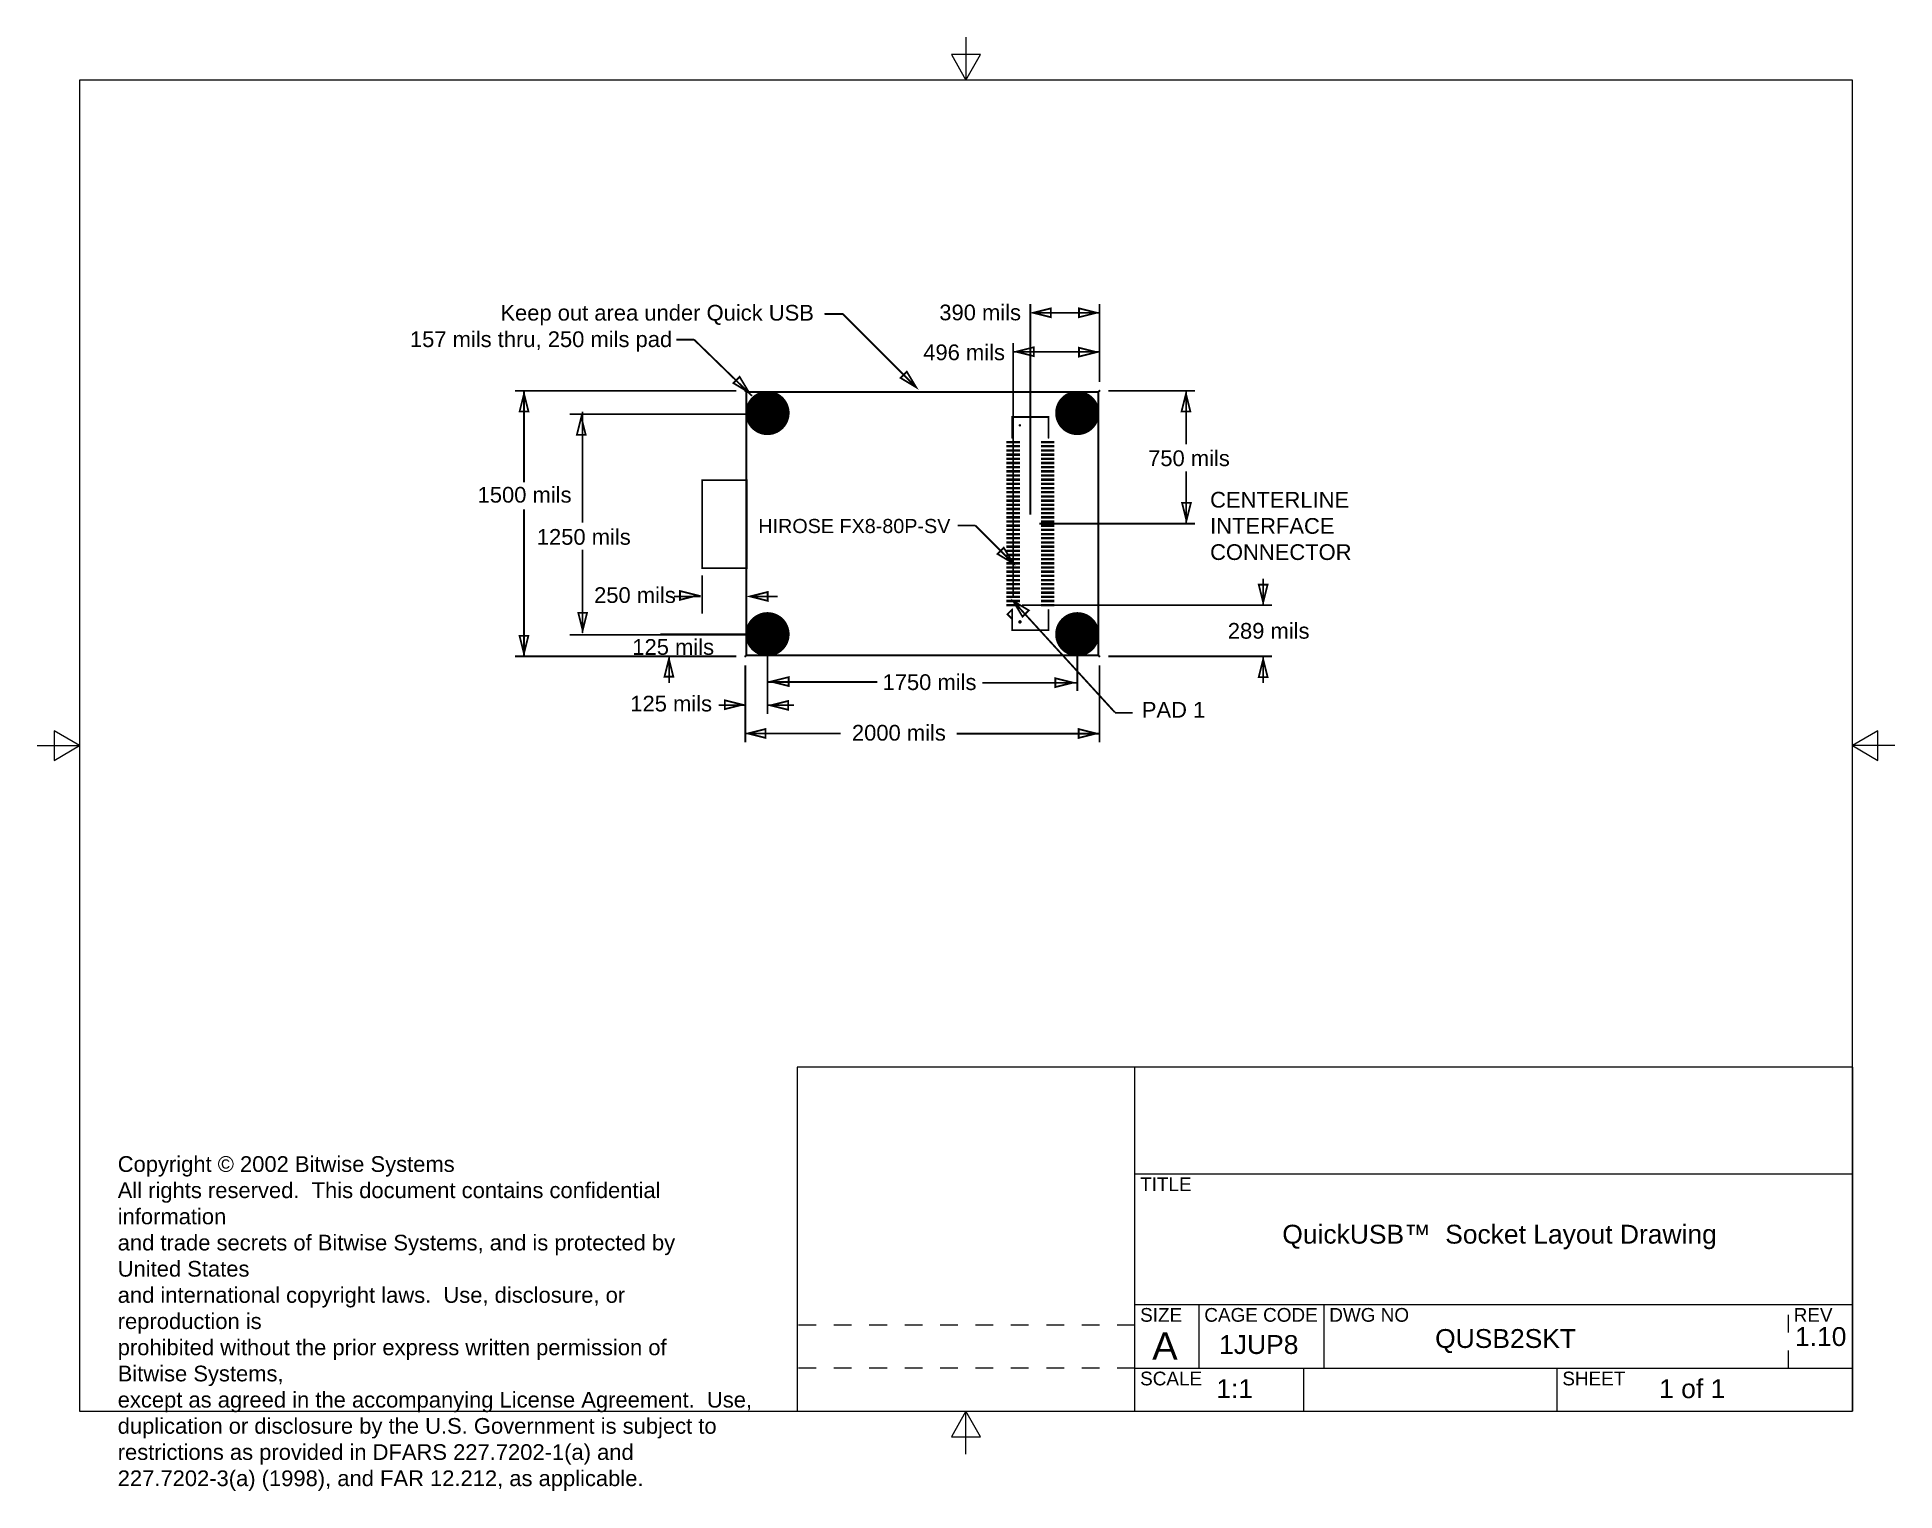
# Paper-space layout 'Paper 1' of a CAD drawing. Extents: x 0 to 10.5, y -0.2 to 8.
import ezdxf
from ezdxf.enums import TextEntityAlignment as Align

# ---------------------------------------------------------------- set-up
doc = ezdxf.new("R2010")
doc.units = 0
doc.header["$MEASUREMENT"] = 0
doc.linetypes.add('DASHED', pattern=[0.75, 0.5, -0.25])
for name, color, linetype in [('2D_LINE_24', 4, 'Continuous'), ('BOARD_OUTLINE_00', 2, 'Continuous'), ('PADS_BOT', 3, 'Continuous'), ('PART_BOT_2DLINE_26', 1, 'Continuous'), ('TEXT_24', 4, 'Continuous')]:
    doc.layers.add(name, color=color, linetype=linetype)
doc.styles.get("Standard").update_dxf_attribs({"font": 'ARIAL.TTF'})

psp = doc.layouts.new('Paper 1')

# ---------------------------------------------------------------- linework, layer by layer
at = {"color": 7, "linetype": 'Continuous', "lineweight": 0}
for p, q in [((5.246166, 7.9985), (5.246166, 7.901361)), ((5.163561, 7.901361), (5.246166, 7.755655)), ((5.328772, 7.901361), (5.163561, 7.901361)), ((-0.000001, 3.996417), (0.095384, 3.996417)), ((0.095384, 4.08054), (0.095384, 3.912292)), ((0.095384, 3.912292), (0.238461, 3.996417)), ((10.396948, 4.08054), (10.253871, 3.996417)), ((10.396948, 3.912292), (10.396948, 4.08054)), ((10.492333, 3.996417), (10.396948, 3.996417)), ((10.253871, 2.179937), (4.292319, 2.179937)), ((4.292319, 2.179937), (4.292319, 0.237178)), ((6.200016, 0.237178), (6.200016, 2.179937)), ((10.253871, 2.179937), (10.253871, 0.237178)), ((6.200016, 1.577682), (10.253871, 1.577682)), ((6.200016, 0.839433), (10.253871, 0.839433)), ((6.562478, 0.480023), (6.562478, 0.839433)), ((7.268326, 0.480023), (7.268326, 0.839433)), ((6.200016, 0.480023), (10.253871, 0.480023)), ((7.153864, 0.237178), (7.153864, 0.480023)), ((8.584637, 0.237178), (8.584637, 0.480023)), ((4.292319, 0.237178), (10.253871, 0.237178)), ((5.328772, 0.091471), (5.246166, 0.237178)), ((5.163561, 0.091471), (5.328772, 0.091471)), ((5.246166, -0.005667), (5.246166, 0.091471))]:
    psp.add_line(p, q, dxfattribs=at)
at = {"color": 7, "linetype": 'DASHED', "lineweight": 0, "ltscale": 0.125}
for p, q in [((9.89141, 0.480023), (9.89141, 0.839433)), ((6.200016, 0.722868), (4.292319, 0.722868)), ((6.200016, 0.480023), (4.292319, 0.480023))]:
    psp.add_line(p, q, dxfattribs=at)
at = {"color": 7, "linetype": 'Continuous', "lineweight": 0}
for points in [[(5.246166, 7.901361), (5.246166, 7.755655), (5.328772, 7.901361)], [(0.095384, 3.996417), (0.238461, 3.996417), (0.095384, 4.08054)], [(10.396948, 3.996417), (10.253871, 3.996417), (10.396948, 3.912292)], [(5.246166, 0.091471), (5.246166, 0.237178), (5.163561, 0.091471)]]:
    psp.add_lwpolyline(points, dxfattribs=at)
psp.add_lwpolyline([(0.238461, 0.237178), (10.253871, 0.237178), (10.253871, 7.755655), (0.238461, 7.755655)], close=True, dxfattribs=at)
at = {"color": 7, "linetype": 'Continuous', "const_width": 0.01}
psp.add_lwpolyline([(3.755879, 5.495445), (4.007317, 5.495445), (4.007317, 4.999187), (3.755879, 4.999187)], close=True, dxfattribs=at)
at = {"layer": '2D_LINE_24', "color": 7, "ltscale": 0.001}
for points, const_width in [([(4.550599, 6.434546), (4.450599, 6.434546)], 0.01), ([(4.964799, 6.020346), (4.550599, 6.434546)], 0.01), ([(5.609799, 5.300346), (5.609799, 6.490346)], 0.01), ([(5.619887, 6.440789), (5.999799, 6.440789)], 0.01), ([(5.999799, 6.050346), (5.999799, 6.490346)], 0.01), ([(3.710599, 6.289546), (3.610599, 6.289546)], 0.01), ([(4.037004, 5.972314), (3.709935, 6.290235)], 0.01), ([(5.512358, 4.839716), (5.512358, 6.270346)], 0.01), ([(5.999799, 6.220346), (5.512358, 6.220346)], 0.01), ([(5.999799, 6.050346), (5.999799, 6.270346)], 0.01), ([(3.949799, 6.000346), (2.699799, 6.000346)], 0.01), ([(2.749799, 6.000346), (2.749799, 5.484096)], 0.01), ([(3.999799, 6.000346), (3.999829, 6.000346)], 0.001), ([(5.999799, 6.000346), (5.999825, 6.000346)], 0.001), ([(5.999799, 6.000346), (5.999825, 6.000346)], 0.001), ([(5.999799, 6.000346), (5.999825, 6.000346)], 0.001), ([(6.049799, 6.000346), (6.539799, 6.000346)], 0.01), ([(6.489799, 6.000346), (6.489799, 5.699096)], 0.01), ([(3.079734, 5.882293), (3.079734, 5.256043)], 0.01), ([(4.124799, 5.875346), (4.124829, 5.875346)], 0.001), ([(4.074799, 5.868342), (3.007668, 5.868342)], 0.01), ([(6.489799, 5.250346), (6.489799, 5.545346)], 0.01), ([(2.749799, 4.500346), (2.749799, 5.330346)], 0.01), ([(5.609799, 5.250346), (5.609826, 5.250346)], 0.001), ([(5.609799, 5.250346), (5.609826, 5.250346)], 0.001), ([(5.659799, 5.250346), (6.539799, 5.250346)], 0.01), ([(5.298594, 5.2397), (5.198594, 5.2397)], 0.01), ([(5.512358, 5.025937), (5.298594, 5.2397)], 0.01), ([(3.079734, 4.632293), (3.079734, 5.102293)], 0.01), ([(3.755525, 4.958546), (3.755525, 4.741005)], 0.01), ([(6.924799, 4.789716), (6.924799, 4.939716)], 0.01), ([(3.74675, 4.839084), (3.59675, 4.839084)], 0.01), ([(4.033083, 4.839083), (4.183083, 4.839083)], 0.01), ([(3.079734, 4.632293), (3.079734, 4.782293)], 0.01), ([(5.51038, 4.814916), (6.087198, 4.183965)], 0.01), ([(5.512358, 4.789716), (5.512384, 4.789716)], 0.001), ([(5.512358, 4.789716), (5.512384, 4.789716)], 0.001), ([(5.562358, 4.789716), (6.974799, 4.789716)], 0.01), ([(4.074799, 4.622241), (3.007668, 4.622241)], 0.01), ([(4.074799, 4.625346), (3.519799, 4.625346)], 0.01), ([(4.124799, 4.625346), (4.124829, 4.625346)], 0.001), ([(4.124799, 4.625346), (4.124829, 4.625346)], 0.001), ([(4.124799, 4.625346), (4.124829, 4.625346)], 0.001), ([(4.124799, 4.625346), (4.124829, 4.625346)], 0.001), ([(5.874799, 4.625346), (5.874829, 4.625346)], 0.001), ([(4.124799, 4.575346), (4.124799, 4.175346)], 0.01), ([(4.124799, 4.575346), (4.124799, 4.305346)], 0.01), ([(5.874799, 4.575346), (5.874799, 4.305346)], 0.01), ([(3.949799, 4.500346), (2.699799, 4.500346)], 0.01), ([(3.949799, 4.500346), (3.519799, 4.500346)], 0.01), ([(3.569799, 4.500346), (3.569799, 4.350346)], 0.01), ([(3.999799, 4.450346), (3.999799, 4.175346)], 0.01), ([(3.999799, 4.450346), (3.999799, 4.015346)], 0.01), ([(3.999799, 4.500346), (3.999829, 4.500346)], 0.001), ([(3.999799, 4.500346), (3.999829, 4.500346)], 0.001), ([(3.999799, 4.500346), (3.999829, 4.500346)], 0.001), ([(3.999799, 4.500346), (3.999829, 4.500346)], 0.001), ([(5.999799, 4.450346), (5.999799, 4.015346)], 0.01), ([(5.999799, 4.500346), (5.999825, 4.500346)], 0.001), ([(5.999799, 4.500346), (5.999825, 4.500346)], 0.001), ([(6.049799, 4.500346), (6.974799, 4.500346)], 0.01), ([(6.924799, 4.500346), (6.924799, 4.350346)], 0.01), ([(4.124799, 4.355346), (4.744799, 4.355346)], 0.01), ([(5.874799, 4.351109), (5.338427, 4.351109)], 0.01), ([(3.999799, 4.225346), (3.849799, 4.225346)], 0.01), ([(4.124799, 4.225346), (4.274799, 4.225346)], 0.01), ([(6.087005, 4.181995), (6.187005, 4.181995)], 0.01), ([(3.999799, 4.065346), (4.537979, 4.065346)], 0.01), ([(5.999799, 4.063659), (5.193934, 4.063659)], 0.01)]:
    psp.add_lwpolyline(points, dxfattribs=dict(at, const_width=const_width))
at = {"layer": '2D_LINE_24', "color": 7, "ltscale": 0.001, "const_width": 0.005}
for points in [[(4.448099, 6.434546, 1), (4.453099, 6.434546, 1)], [(4.548099, 6.434546, 1), (4.553099, 6.434546, 1)], [(4.548099, 6.434546, 1), (4.553099, 6.434546, 1)], [(4.909266, 6.108734, 1), (4.914266, 6.108734, 1)], [(4.873911, 6.073379, 1), (4.878911, 6.073379, 1)], [(4.962299, 6.020346, 1), (4.967299, 6.020346, 1)], [(4.962299, 6.020346, 1), (4.967299, 6.020346, 1)]]:
    psp.add_lwpolyline(points, format="xyb", close=True, dxfattribs=at)
at = {"layer": '2D_LINE_24', "color": 7, "ltscale": 0.001, "const_width": 0.01}
for points in [[(5.625186, 6.441362), (5.725186, 6.466362), (5.725186, 6.416362)], [(5.984237, 6.441362), (5.884237, 6.416362), (5.884237, 6.466362)], [(5.529053, 6.221629), (5.629053, 6.246629), (5.629053, 6.196629)], [(5.984237, 6.218882), (5.884237, 6.193882), (5.884237, 6.243882)], [(4.020783, 5.9911), (3.932393, 6.044133), (3.967753, 6.079488)], [(4.964799, 6.020346), (4.876411, 6.073379), (4.911766, 6.108734)], [(2.749745, 5.983661), (2.774745, 5.883661), (2.724745, 5.883661)], [(6.488632, 5.983661), (6.513632, 5.883661), (6.463632, 5.883661)], [(3.073306, 5.852468), (3.098306, 5.752468), (3.048306, 5.752468)], [(6.491378, 5.267543), (6.466378, 5.367543), (6.516378, 5.367543)], [(5.512358, 5.025937), (5.42397, 5.07897), (5.459325, 5.114325)], [(3.730942, 4.84475), (3.630942, 4.81975), (3.630942, 4.86975)], [(4.026224, 4.839083), (4.126224, 4.864083), (4.126224, 4.814083)], [(5.512358, 4.813338), (5.600747, 4.760305), (5.565391, 4.72495)], [(6.924664, 4.805441), (6.899664, 4.905441), (6.949664, 4.905441)], [(3.081067, 4.646995), (3.056067, 4.746995), (3.106067, 4.746995)], [(2.749401, 4.516433), (2.724401, 4.616433), (2.774401, 4.616433)], [(3.568386, 4.485473), (3.593386, 4.385473), (3.543386, 4.385473)], [(6.924664, 4.483319), (6.949664, 4.383319), (6.899664, 4.383319)], [(4.144402, 4.358118), (4.244402, 4.383118), (4.244402, 4.333118)], [(5.850953, 4.351871), (5.750953, 4.326871), (5.750953, 4.376871)], [(3.984125, 4.227418), (3.884125, 4.202418), (3.884125, 4.252418)], [(4.141655, 4.223532), (4.241655, 4.248532), (4.241655, 4.198532)], [(4.013944, 4.064833), (4.113944, 4.089833), (4.113944, 4.039833)], [(5.982542, 4.064833), (5.882542, 4.039833), (5.882542, 4.089833)]]:
    psp.add_lwpolyline(points, close=True, dxfattribs=at)
at = {"layer": 'BOARD_OUTLINE_00', "color": 7, "ltscale": 0.001, "const_width": 0.006}
for points in [[(3.996799, 6.000346, 1), (4.002799, 6.000346, 1)], [(5.996799, 6.000346, 1), (6.002799, 6.000346, 1)], [(3.996799, 4.500346, 1), (4.002799, 4.500346, 1)], [(5.996799, 4.500346, 1), (6.002799, 4.500346, 1)]]:
    psp.add_lwpolyline(points, format="xyb", close=True, dxfattribs=at)
at = {"layer": 'BOARD_OUTLINE_00', "color": 7, "ltscale": 0.001, "const_width": 0.012}
psp.add_lwpolyline([(4.005764, 5.994394), (5.993835, 5.994394), (5.993835, 4.506298), (4.005764, 4.506298)], close=True, dxfattribs=at)
at = {"layer": 'PADS_BOT', "color": 7, "ltscale": 0.001}
for points, const_width in [([(4.124799, 5.812846, 1), (4.124799, 5.937846, 1)], 0.125), ([(5.874799, 5.812846, 1), (5.874799, 5.937846, 1)], 0.125), ([(5.550744, 5.808909, 1), (5.550744, 5.802019, 1)], 0.00689), ([(4.124799, 4.562846, 1), (4.124799, 4.687846, 1)], 0.125), ([(5.874799, 4.562846, 1), (5.874799, 4.687846, 1)], 0.125), ([(5.550744, 4.700149, 1), (5.550744, 4.690307, 1)], 0.009843)]:
    psp.add_lwpolyline(points, format="xyb", close=True, dxfattribs=dict(at, const_width=const_width))
for points in [[(5.473972, 5.710976, 0.013779, 0.01378, 0), (5.550744, 5.710976, 0.013779, 0.01378, 0)], [(5.473972, 5.687354, 0.013779, 0.01378, 0), (5.550744, 5.687354, 0.013779, 0.01378, 0)], [(5.473972, 5.663732, 0.013779, 0.01378, 0), (5.550744, 5.663732, 0.013779, 0.01378, 0)], [(5.668854, 5.710976, 0.013779, 0.01378, 0), (5.745626, 5.710976, 0.013779, 0.01378, 0)], [(5.668854, 5.687354, 0.013779, 0.01378, 0), (5.745626, 5.687354, 0.013779, 0.01378, 0)], [(5.668854, 5.663732, 0.013779, 0.01378, 0), (5.745626, 5.663732, 0.013779, 0.01378, 0)], [(5.473972, 5.64011, 0.013779, 0.01378, 0), (5.550744, 5.64011, 0.013779, 0.01378, 0)], [(5.473972, 5.616488, 0.013779, 0.01378, 0), (5.550744, 5.616488, 0.013779, 0.01378, 0)], [(5.473972, 5.592866, 0.013779, 0.01378, 0), (5.550744, 5.592866, 0.013779, 0.01378, 0)], [(5.473972, 5.569244, 0.013779, 0.01378, 0), (5.550744, 5.569244, 0.013779, 0.01378, 0)], [(5.668854, 5.64011, 0.013779, 0.01378, 0), (5.745626, 5.64011, 0.013779, 0.01378, 0)], [(5.668854, 5.616488, 0.013779, 0.01378, 0), (5.745626, 5.616488, 0.013779, 0.01378, 0)], [(5.668854, 5.592866, 0.013779, 0.01378, 0), (5.745626, 5.592866, 0.013779, 0.01378, 0)], [(5.668854, 5.569244, 0.013779, 0.01378, 0), (5.745626, 5.569244, 0.013779, 0.01378, 0)], [(5.473972, 5.545622, 0.013779, 0.01378, 0), (5.550744, 5.545622, 0.013779, 0.01378, 0)], [(5.473972, 5.522, 0.013779, 0.01378, 0), (5.550744, 5.522, 0.013779, 0.01378, 0)], [(5.473972, 5.498377, 0.013779, 0.01378, 0), (5.550744, 5.498377, 0.013779, 0.01378, 0)], [(5.473972, 5.474755, 0.013779, 0.01378, 0), (5.550744, 5.474755, 0.013779, 0.01378, 0)], [(5.473972, 5.451133, 0.013779, 0.01378, 0), (5.550744, 5.451133, 0.013779, 0.01378, 0)], [(5.668854, 5.545622, 0.013779, 0.01378, 0), (5.745626, 5.545622, 0.013779, 0.01378, 0)], [(5.668854, 5.522, 0.013779, 0.01378, 0), (5.745626, 5.522, 0.013779, 0.01378, 0)], [(5.668854, 5.498377, 0.013779, 0.01378, 0), (5.745626, 5.498377, 0.013779, 0.01378, 0)], [(5.668854, 5.474755, 0.013779, 0.01378, 0), (5.745626, 5.474755, 0.013779, 0.01378, 0)], [(5.668854, 5.451133, 0.013779, 0.01378, 0), (5.745626, 5.451133, 0.013779, 0.01378, 0)], [(5.473972, 5.427511, 0.013779, 0.01378, 0), (5.550744, 5.427511, 0.013779, 0.01378, 0)], [(5.473972, 5.403889, 0.013779, 0.01378, 0), (5.550744, 5.403889, 0.013779, 0.01378, 0)], [(5.473972, 5.380267, 0.013779, 0.01378, 0), (5.550744, 5.380267, 0.013779, 0.01378, 0)], [(5.473972, 5.356645, 0.013779, 0.01378, 0), (5.550744, 5.356645, 0.013779, 0.01378, 0)], [(5.668854, 5.427511, 0.013779, 0.01378, 0), (5.745626, 5.427511, 0.013779, 0.01378, 0)], [(5.668854, 5.403889, 0.013779, 0.01378, 0), (5.745626, 5.403889, 0.013779, 0.01378, 0)], [(5.668854, 5.380267, 0.013779, 0.01378, 0), (5.745626, 5.380267, 0.013779, 0.01378, 0)], [(5.668854, 5.356645, 0.013779, 0.01378, 0), (5.745626, 5.356645, 0.013779, 0.01378, 0)], [(5.473972, 5.333023, 0.013779, 0.01378, 0), (5.550744, 5.333023, 0.013779, 0.01378, 0)], [(5.473972, 5.309401, 0.013779, 0.01378, 0), (5.550744, 5.309401, 0.013779, 0.01378, 0)], [(5.473972, 5.285779, 0.013779, 0.01378, 0), (5.550744, 5.285779, 0.013779, 0.01378, 0)], [(5.473972, 5.262157, 0.013779, 0.01378, 0), (5.550744, 5.262157, 0.013779, 0.01378, 0)], [(5.668854, 5.333023, 0.013779, 0.01378, 0), (5.745626, 5.333023, 0.013779, 0.01378, 0)], [(5.668854, 5.309401, 0.013779, 0.01378, 0), (5.745626, 5.309401, 0.013779, 0.01378, 0)], [(5.668854, 5.285779, 0.013779, 0.01378, 0), (5.745626, 5.285779, 0.013779, 0.01378, 0)], [(5.668854, 5.262157, 0.013779, 0.01378, 0), (5.745626, 5.262157, 0.013779, 0.01378, 0)], [(5.473972, 5.238535, 0.013779, 0.01378, 0), (5.550744, 5.238535, 0.013779, 0.01378, 0)], [(5.473972, 5.214913, 0.013779, 0.01378, 0), (5.550744, 5.214913, 0.013779, 0.01378, 0)], [(5.473972, 5.191291, 0.013779, 0.01378, 0), (5.550744, 5.191291, 0.013779, 0.01378, 0)], [(5.473972, 5.167669, 0.013779, 0.01378, 0), (5.550744, 5.167669, 0.013779, 0.01378, 0)], [(5.473972, 5.144047, 0.013779, 0.01378, 0), (5.550744, 5.144047, 0.013779, 0.01378, 0)], [(5.668854, 5.238535, 0.013779, 0.01378, 0), (5.745626, 5.238535, 0.013779, 0.01378, 0)], [(5.668854, 5.214913, 0.013779, 0.01378, 0), (5.745626, 5.214913, 0.013779, 0.01378, 0)], [(5.668854, 5.191291, 0.013779, 0.01378, 0), (5.745626, 5.191291, 0.013779, 0.01378, 0)], [(5.668854, 5.167669, 0.013779, 0.01378, 0), (5.745626, 5.167669, 0.013779, 0.01378, 0)], [(5.668854, 5.144047, 0.013779, 0.01378, 0), (5.745626, 5.144047, 0.013779, 0.01378, 0)], [(5.473972, 5.120425, 0.013779, 0.01378, 0), (5.550744, 5.120425, 0.013779, 0.01378, 0)], [(5.473972, 5.096803, 0.013779, 0.01378, 0), (5.550744, 5.096803, 0.013779, 0.01378, 0)], [(5.473972, 5.073181, 0.013779, 0.01378, 0), (5.550744, 5.073181, 0.013779, 0.01378, 0)], [(5.473972, 5.049559, 0.013779, 0.01378, 0), (5.550744, 5.049559, 0.013779, 0.01378, 0)], [(5.668854, 5.120425, 0.013779, 0.01378, 0), (5.745626, 5.120425, 0.013779, 0.01378, 0)], [(5.668854, 5.096803, 0.013779, 0.01378, 0), (5.745626, 5.096803, 0.013779, 0.01378, 0)], [(5.668854, 5.073181, 0.013779, 0.01378, 0), (5.745626, 5.073181, 0.013779, 0.01378, 0)], [(5.668854, 5.049559, 0.013779, 0.01378, 0), (5.745626, 5.049559, 0.013779, 0.01378, 0)], [(5.473972, 5.025937, 0.013779, 0.01378, 0), (5.550744, 5.025937, 0.013779, 0.01378, 0)], [(5.473972, 5.002315, 0.013779, 0.01378, 0), (5.550744, 5.002315, 0.013779, 0.01378, 0)], [(5.473972, 4.978692, 0.013779, 0.01378, 0), (5.550744, 4.978692, 0.013779, 0.01378, 0)], [(5.473972, 4.95507, 0.013779, 0.01378, 0), (5.550744, 4.95507, 0.013779, 0.01378, 0)], [(5.473972, 4.931448, 0.013779, 0.01378, 0), (5.550744, 4.931448, 0.013779, 0.01378, 0)], [(5.668854, 5.025937, 0.013779, 0.01378, 0), (5.745626, 5.025937, 0.013779, 0.01378, 0)], [(5.668854, 5.002315, 0.013779, 0.01378, 0), (5.745626, 5.002315, 0.013779, 0.01378, 0)], [(5.668854, 4.978692, 0.013779, 0.01378, 0), (5.745626, 4.978692, 0.013779, 0.01378, 0)], [(5.668854, 4.95507, 0.013779, 0.01378, 0), (5.745626, 4.95507, 0.013779, 0.01378, 0)], [(5.668854, 4.931448, 0.013779, 0.01378, 0), (5.745626, 4.931448, 0.013779, 0.01378, 0)], [(5.473972, 4.907826, 0.013779, 0.01378, 0), (5.550744, 4.907826, 0.013779, 0.01378, 0)], [(5.473972, 4.884204, 0.013779, 0.01378, 0), (5.550744, 4.884204, 0.013779, 0.01378, 0)], [(5.473972, 4.83696, 0.013779, 0.01378, 0), (5.550744, 4.83696, 0.013779, 0.01378, 0)], [(5.668854, 4.907826, 0.013779, 0.01378, 0), (5.745626, 4.907826, 0.013779, 0.01378, 0)], [(5.668854, 4.884204, 0.013779, 0.01378, 0), (5.745626, 4.884204, 0.013779, 0.01378, 0)], [(5.668854, 4.83696, 0.013779, 0.01378, 0), (5.745626, 4.83696, 0.013779, 0.01378, 0)], [(5.473972, 4.813338, 0.013779, 0.01378, 0), (5.550744, 4.813338, 0.013779, 0.01378, 0)], [(5.473972, 4.789716, 0.013779, 0.01378, 0), (5.550744, 4.789716, 0.013779, 0.01378, 0)], [(5.668854, 4.813338, 0.013779, 0.01378, 0), (5.745626, 4.813338, 0.013779, 0.01378, 0)], [(5.668854, 4.789716, 0.013779, 0.01378, 0), (5.745626, 4.789716, 0.013779, 0.01378, 0)]]:
    psp.add_lwpolyline(points, format="xyseb", dxfattribs=at)
at = {"layer": 'PADS_BOT', "color": 7, "ltscale": 0.001, "const_width": 0.01378}
for points in [[(5.473972, 4.860582), (5.550744, 4.860582)], [(5.668854, 4.860582), (5.745626, 4.860582)]]:
    psp.add_lwpolyline(points, dxfattribs=at)
at = {"layer": 'PART_BOT_2DLINE_26', "color": 7, "ltscale": 0.001, "const_width": 0.01}
for points in [[(5.507437, 5.734598), (5.507437, 5.852708), (5.712161, 5.852708), (5.712161, 5.734598)], [(5.507437, 4.710976), (5.479878, 4.738535), (5.507437, 4.766094)], [(5.507437, 4.766094), (5.507437, 4.647984), (5.712161, 4.647984), (5.712161, 4.762157)]]:
    psp.add_lwpolyline(points, dxfattribs=at)
at = {"layer": 'PART_BOT_2DLINE_26', "color": 7, "ltscale": 0.001, "const_width": 0.005}
for points in [[(5.504937, 5.852708, 1), (5.509937, 5.852708, 1)], [(5.709661, 5.852708, 1), (5.714661, 5.852708, 1)], [(5.504937, 5.734598, 1), (5.509937, 5.734598, 1)], [(5.709661, 5.734598, 1), (5.714661, 5.734598, 1)], [(5.477378, 4.738535, 1), (5.482378, 4.738535, 1)], [(5.504937, 4.766094, 1), (5.509937, 4.766094, 1)], [(5.504937, 4.766094, 1), (5.509937, 4.766094, 1)], [(5.709661, 4.762157, 1), (5.714661, 4.762157, 1)], [(5.504937, 4.710976, 1), (5.509937, 4.710976, 1)], [(5.504937, 4.647984, 1), (5.509937, 4.647984, 1)], [(5.709661, 4.647984, 1), (5.714661, 4.647984, 1)]]:
    psp.add_lwpolyline(points, format="xyb", close=True, dxfattribs=at)

# ---------------------------------------------------------------- texts
at = {"color": 7, "linetype": 'Continuous'}
for s, height, p, p2 in [(' TITLE', 0.077575, (6.200017, 1.479869), (6.520241, 1.479869)), ('QuickUSB™  Socket Layout Drawing', 0.106481, (7.03254, 1.182991), (9.486794, 1.182991)), (' SIZE', 0.077575, (6.200016, 0.741621), (6.466879, 0.741621)), (' CAGE CODE', 0.077575, (6.562478, 0.741621), (7.23258, 0.741621)), (' DWG NO', 0.077575, (7.268326, 0.741621), (7.748532, 0.741621)), (' REV', 0.077575, (9.89141, 0.741621), (10.140502, 0.741621)), ('1JUP8', 0.106481, (6.675781, 0.559658), (7.123552, 0.559658)), ('QUSB2SKT', 0.106481, (7.895721, 0.593658), (8.691612, 0.593658)), ('1.10', 0.106481, (9.928489, 0.604741), (10.218844, 0.604741)), (' SCALE', 0.077575, (6.200016, 0.382211), (6.579648, 0.382211)), (' SHEET', 0.077575, (8.584637, 0.382211), (8.970106, 0.382211)), ('1 of 1', 0.106481, (9.161041, 0.310324), (9.534292, 0.310324)), ('1:1', 0.106481, (6.659974, 0.310324), (6.86736, 0.310324))]:
    psp.add_text(s, height=height, dxfattribs=at).set_placement(p, p2, align=Align.FIT)
psp.add_text('A  ', height=0.155151, dxfattribs=at).set_placement((6.562479, 0.480023), align=Align.BOTTOM_RIGHT)
at = {"color": 7, "linetype": 'Continuous', "insert": (0.455014, 1.676852), "char_height": 0.088735, "width": 3.461305, "attachment_point": 1}
psp.add_mtext('{Copyright © 2002 Bitwise Systems\\PAll rights reserved.  This document contains confidential information\\Pand trade secrets of Bitwise Systems, and is protected by United States\\Pand international copyright laws.  Use, disclosure, or reproduction is\\Pprohibited without the prior express written permission of Bitwise Systems,\\Pexcept as agreed in the accompanying License Agreement.  Use, \\Pduplication or disclosure by the U.S. Government is subject to \\Prestrictions as provided in DFARS 227.7202-1(a) and \\P227.7202-3(a) (1998), and FAR 12.212, as applicable.}', dxfattribs=at)
at = {"layer": 'TEXT_24', "color": 7, "ltscale": 0.001}
for s, p in [('Keep out area under Quick USB', (2.616312, 6.39721)), ('390 mils', (5.09533, 6.398924)), ('157 mils thru, 250 mils pad', (2.105451, 6.247727)), ('496 mils', (5.00469, 6.173697)), ('750 mils', (6.274799, 5.575346)), ('1500 mils', (2.487718, 5.368979)), ('1250 mils', (2.822051, 5.130978)), ('250 mils', (3.145622, 4.802312)), ('289 mils', (6.724799, 4.600346)), ('125 mils', (3.361645, 4.509087)), ('1750 mils', (4.774799, 4.310346)), ('125 mils', (3.35018, 4.189334)), ('PAD 1', (6.239225, 4.154225)), ('2000 mils', (4.60184, 4.024534))]:
    psp.add_text(s, height=0.088735, dxfattribs=at).set_placement(p)
psp.add_text('HIROSE FX8-80P-SV', height=0.079861, dxfattribs=at).set_placement((4.073094, 5.172981), align=Align.BOTTOM_LEFT)
at = {"layer": 'TEXT_24', "color": 7, "ltscale": 0.001, "insert": (6.624908, 5.043757), "char_height": 0.088735, "width": 0.801161, "attachment_point": 7}
psp.add_mtext('{CENTERLINE\\PINTERFACE\\PCONNECTOR}', dxfattribs=at)

doc.saveas('drawing.dxf')
